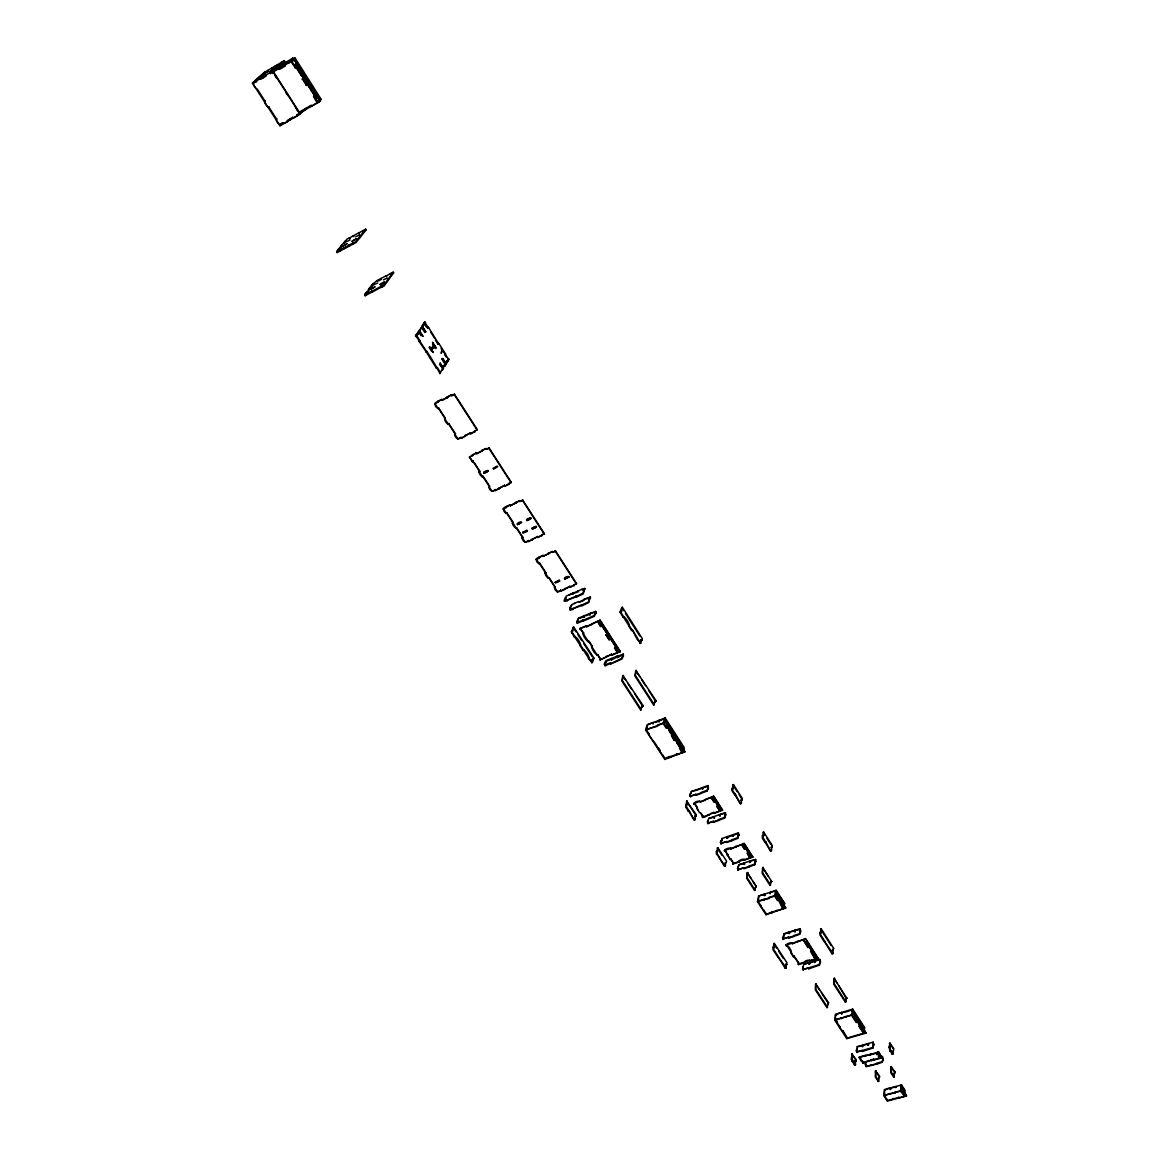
<?xml version="1.0" encoding="UTF-8"?>
<svg xmlns="http://www.w3.org/2000/svg" width="1159" height="1159" viewBox="0 0 1159 1159"><rect width="100%" height="100%" fill="white"/><g stroke="black" fill="none" stroke-linecap="round" stroke-linejoin="round"><path stroke-width="1.5" d="M904.542 1093.951L905.136 1090.46L901.572 1084.94L884.404 1089.619L883.882 1095.545L887.475 1101.05L906.541 1095.892L903.006 1089.851C895.212 1092.502 891.488 1093.951 883.926 1095.038L887.171 1100.586L888.127 1100.384M906.541 1095.892L903.006 1089.851M904.107 1096.066L902.919 1094.226L904.426 1095.443M904.469 1093.256L903.817 1093.922L903.252 1092.502M904.44 1093.763L903.875 1092.343M904.686 1096.4L898.529 1098.066L898.877 1096.936M901.716 1087.359C899.891 1085.824 903.383 1089.59 900.644 1089.04L900.789 1091.488L901.688 1092.879L902.339 1092.213M900.804 1087.07L900.963 1085.099L904.237 1090.17M901.572 1084.94L901.151 1090.358L902.296 1092.705M895.342 1087.591L896.037 1086.447L895.965 1087.432M895.241 1092.995L894.98 1092.039M893.777 1077.233L890.764 1072.568L890.923 1066.7L895.154 1072.118L895.067 1073.104L894.154 1072.814L893.777 1077.233L894.024 1074.277M894.444 1073.277L895.154 1072.118M893.343 1098.442L893.603 1099.398L892.734 1098.602M887.823 1099.934L886.881 1099.051M892.85 1050.952L893.183 1054.212C891.851 1054.574 892.894 1052.705 890.749 1050.416L890.083 1051.083L890.749 1050.416M892.691 1052.908L892.256 1053.908M890.126 1089.561C890.576 1086.418 883.535 1089.88 884.534 1092.053L884.346 1094.024M891.546 1066.526L890.836 1067.671M894.4 1077.073L891.387 1072.394L891.141 1068.134M893.473 1050.778L893.647 1048.823L890.011 1043.143L889.04 1047.214L889.967 1047.519L890.011 1043.143M890.735 1089.402L890.518 1087.953L895.733 1087.07M890.315 1094.328L890.054 1093.372M890.083 1051.083L889.04 1047.214M890.706 1050.909L889.663 1047.041M892.213 1054.4L890.126 1050.59M884.216 1095.501L884.665 1093.401M866.729 1061.34L865.614 1062.991L865.889 1066.251C871.698 1065.02 876.132 1064.701 882.26 1062.224L882.883 1058.153M883.013 1060.586L883.187 1058.631M879.029 1077.537L878.305 1081.492L878.58 1078.536M879.638 1077.363L875.494 1070.974L875.291 1076.841L878.305 1081.492M863.165 1062.079L862.803 1063.209L873.669 1059.123L873.915 1060.079L881.985 1057.819L878.377 1051.662C873.451 1056.327 856.458 1054.226 860.355 1059.442L861.586 1061.325C862.875 1059.514 863.861 1064.541 862.195 1061.151M882.26 1062.224L882.709 1060.108M882.274 1058.326L882.448 1056.371L882.579 1058.804M876.117 1070.815L875.407 1071.959M877.682 1054.574L876.19 1052.836L877.059 1054.748M878.928 1081.318L875.9 1076.668L875.711 1072.423M881.985 1057.819L878.377 1051.662M878.29 1056.631L879.203 1058.051L878.652 1054.371L879.884 1055.154L879.217 1055.806L878.652 1054.371M879.84 1055.632L879.275 1054.197M878.957 1055.965L879.811 1057.877L878.899 1056.457M876.639 1064.281L876.378 1063.325L881.956 1061.76M872.741 1047.49L856.646 1052.053L862.195 1050.474L862.455 1051.445L873.046 1047.968L873.698 1043.897M873.075 1044.071L873.263 1042.129L868.323 1043.535L868.526 1044.983L868.323 1043.535M873.046 1047.968L872.886 1046.026M873.379 1044.549L873.263 1042.129M871.698 1065.657L871.438 1064.701M873.191 1046.505L874.002 1044.375M873.915 1060.079L873.669 1059.123M868.975 1061.47L868.714 1060.514M870.568 1054.893L870.308 1053.937M871.351 1059.485L871.554 1060.934M865.425 1064.947C867.468 1065.44 864.078 1065.396 865.614 1062.991M867.7 1043.708L867.903 1045.157L867.7 1043.708L862.76 1045.114L862.962 1046.563M876.334 1063.803L866.193 1066.715L866.338 1065.251M862.803 1063.209L862.542 1062.238M863.745 1031.872L864.773 1027.801L852.763 1009.156L835.393 1014.255L834.683 1020.05L846.78 1038.623L866.034 1033.089L854.038 1013.922C848.46 1016.544 836.639 1019.152 835.668 1019.862M865.614 1056.298L865.353 1055.327M855.864 1017.906L863.875 1030.873L855.241 1018.095M862.354 1046.736L862.137 1045.302L857.211 1046.693L856.487 1051.242M863.281 1032.843L858.819 1025.932L863.861 1033.147L857.993 1034.929M862.455 1051.445L862.195 1050.474M861.586 1061.325L860.413 1058.949M859.442 1058.037L859.181 1057.08M855.125 1064.802L853.024 1061.036L852.358 1061.702L853.024 1061.036M854.502 1064.976L855.472 1064.788L854.502 1064.976L852.416 1061.209M854.56 1064.484L854.922 1061.064L855.849 1061.369L854.922 1061.064M856.182 1050.764L857.008 1048.634M855.472 1064.788L855.443 1059.587L851.778 1053.966L856.052 1059.413L855.849 1061.369M856.646 1052.053L856.791 1050.59M856.95 1052.531L857.109 1051.068M852.966 1061.528L851.952 1057.689L851.184 1059.326L852.358 1061.702M851.343 1057.863L852.271 1058.167L852.387 1053.792M866.034 1033.089L854.038 1013.922M863.252 1031.061L854.342 1016.704M852.662 1036.363L857.631 1034.944M863.875 1030.873L854.98 1016.515M851.648 1058.341L851.778 1053.966M852.227 1011.749C852.271 1009.634 853.806 1014.371 851.706 1013.198L851.793 1015.617L856.284 1022.571M851.923 1011.271L852.14 1009.344L855.299 1014.241M852.763 1009.156L852.416 1015.429L856.907 1022.383M846.78 1038.623L846.534 1037.667L847.461 1037.957M847.142 1037.479L842.665 1030.612L844.462 1033.364M852.444 1009.822C844.578 1012.184 849.214 1011.256 843.549 1012.444M846.186 1017.254L845.925 1016.284M846.49 997.667L845.36 1002.173L845.867 997.841L846.809 998.145L845.867 997.841M846.186 998.334L838.768 985.686M846.809 998.145L834.06 978.37L833.712 984.121L845.36 1002.173M841.782 1013.879L841.579 1012.444L841.782 1013.879C840.869 1010.691 833.973 1016.675 835.769 1016.008M842.607 1031.09L839.493 1027.439L840.174 1026.773M841.202 1018.718L840.941 1017.747M835.233 1018.587L835.538 1017.935L837.479 1022.629M834.683 978.182L833.929 979.326M845.983 1001.999L834.335 983.933L834.248 979.819M828.569 1002.636L827.83 1003.781L828.569 1002.636L815.661 983.933L815.255 989.67L826.961 1007.62L828.134 1003.114L826.961 1007.62M831.945 953.683L832.973 953.524L831.945 953.683L824.773 941.905L832.64 953.017M832.437 949.887L832.973 953.524M833.64 948.308L832.77 950.394L833.64 948.308L821.137 928.721L820.297 933.183L821.137 928.721M820.934 932.981L819.978 932.676L820.036 935.067L824.715 942.383L825.411 941.716M827.569 1007.432L815.878 989.482L815.849 985.367M819.413 963.172L819.225 964.592L802.926 969.59L808.547 967.866L808.808 968.837L819.543 965.085L820.311 961.072M819.992 961.767L819.935 959.377L814.922 960.912L815.11 962.361M819.732 963.665L820.63 961.579M794.219 956.233L798.899 963.419L798.522 964.578L804.781 962.651C803.346 960.999 809.967 958.957 809.808 961.101L818.051 958.116L805.462 938.573L792.481 943.701C792.64 941.456 784.715 943.933 786.208 945.672C787.367 943.6 793.075 952.379 790.916 952.901L793.524 956.899L794.219 956.233L793.524 956.899M816.284 983.745L815.53 984.875M819.674 961.275L819.935 959.377M807.388 942.76L815.748 956.276L806.765 942.948M811.488 952.611L815.139 958.87L810.547 951.162M825.353 942.18L820.673 934.878L820.615 932.473M814.487 962.549L814.299 961.101L809.301 962.636L809.489 964.085L809.301 962.636M808.808 968.837L808.547 967.866M809.808 961.101L809.547 960.13M815.212 958.392L811.184 950.974M808.518 947.425L803.259 939.877L807.881 947.613M808.866 964.274L808.678 962.839L803.694 964.375L802.825 968.852M802.926 969.59L803.129 968.156M803.245 970.083L803.448 968.649M804.781 962.651L804.534 961.68M817.993 958.594L805.462 938.573M815.11 956.465L805.824 941.499L815.748 956.276M802.506 968.344L803.404 966.258M798.522 964.578L798.276 963.607M798.899 963.419L794.147 956.697M788.613 937.167L782.962 938.949L788.613 937.167L788.873 938.153L799.667 934.299L800.463 930.3M800.507 932.691L800.797 930.807M797.508 942.122L797.262 941.151M799.667 934.299L800.188 932.184M799.84 930.503L800.13 928.634L795.088 930.228L795.277 931.662L794.466 930.416L789.438 932.01L789.612 933.444M800.159 931.01L800.13 928.634M795.277 931.662L795.088 930.228M792.481 943.701L792.22 942.731M793.901 936.559L793.654 935.588L799.333 933.792M794.639 931.865L794.466 930.416M785.121 968.113L786.135 967.939L785.121 968.113L777.892 956.494L785.816 967.446M785.194 967.635L785.715 964.317L786.657 964.621L785.715 964.317M786.135 967.939L786.338 964.129M786.657 964.621L786.961 962.738L774.328 943.44L773.067 947.381L774.024 947.685L774.328 943.44M786.208 945.672L785.947 944.686M788.989 933.647L788.815 932.198L783.803 933.792L783.832 936.168L783.803 933.792M783.296 939.456L783.527 938.037L782.571 937.732L783.527 938.037M784.02 907.135L784.643 903.426L776.197 890.315L758.537 896.081L757.508 901.644L766.027 914.697L785.701 907.917L777.225 894.777L768.968 897.472L769.228 898.457L757.595 901.18L757.841 902.151L759.159 895.878L764.187 894.226L764.361 895.675L764.52 894.748M782.571 937.732L783.498 935.661M782.962 938.949L783.194 937.544M783.455 908.019L782.745 908.699L783.455 908.019L783.716 909.004M783.325 906.019L778.254 897.588L777.544 898.254L783.325 906.019L778.254 897.588M778.428 956.783L773.705 949.583L773.69 947.193M782.687 906.222L777.631 897.79M777.457 910.583L777.124 910.061M782.745 908.699L779.109 901.296M777.805 956.972L773.082 949.772L773.067 947.381M783.383 908.482L780.891 904.049M772.068 911.684L772.329 912.669L771.445 911.887M774.922 894.212L775.893 894.531L774.922 894.212L774.936 896.588L777.515 900.586M775.574 892.879L775.559 890.518L784.643 903.426M776.197 890.315L775.313 895.4L778.153 900.384M775.893 894.531L776.211 892.676L775.241 892.372M785.614 908.395L777.225 894.777M766.027 914.697L766.403 913.524M769.228 898.457L768.968 897.472M770.199 892.894L770.04 893.821L770.503 892.169L775.893 891.039M771.387 881.014L770.011 885.389L770.749 881.231L771.72 881.535L770.749 881.231M771.72 881.535L762.694 867.54L762.1 873.118L770.011 885.389M764.65 894.951L764.824 894.024L764.983 895.472L764.027 895.154M764.158 900.094L763.911 899.123M763.201 909.772L760.521 905.657M765.737 841.709L765.012 842.39L765.737 841.709L770.373 850.793L771.445 850.648L770.46 850.329M770.807 850.865L772.358 845.635L763.694 832.046L762.752 837.03L765.65 842.173M771.445 850.648L771.691 849.272M771.372 847.664L772.358 845.635M763.332 867.338L762.521 868.453M770.648 885.172L762.738 872.915L762.854 868.989M770.373 850.793L765.099 841.927M754.596 890.445L756.001 886.084L754.596 890.445L746.657 878.247L747.294 872.669L756.334 886.606L753.017 881.492M765.012 842.39L762.361 838.247L762.361 835.885L763.346 836.204L762.361 835.885M763.346 836.204L763.694 832.046M743.6 867.845L737.892 869.757L743.6 867.845L743.846 868.83L754.755 864.759L755.711 859.717L750.293 860.905L749.815 862.557M755.016 863.383L756.001 861.34L755.031 861.021L756.001 861.34M754.755 864.759L754.683 862.847M755.031 861.021L755.378 859.196M747.932 872.466L747.12 873.582M755.233 890.242L747.294 878.044L747.454 874.118M730.721 858.747L729.996 859.427L730.721 858.747L733.372 862.818L732.995 864.02L739.341 861.89C737.863 860.224 744.585 857.964 744.426 860.166L752.814 856.921L744.092 843.39L730.923 848.939C731.083 846.635 723.071 849.373 724.578 851.112L725.302 850.431L724.578 851.112M746.048 847.649L750.366 854.936L745.411 847.866M749.83 857.703L747.28 853.169L749.83 857.703C752.408 855.646 743.455 848.547 750.467 857.501M748.931 867.135L748.685 866.15L754.422 864.223M749.482 862.021L749.656 861.108L744.585 862.818L744.411 863.73L738.906 864.73L743.962 863.035L744.744 864.252M745.078 849.141L742.513 844.578L741.774 845.259L745.078 849.141L742.513 844.578M743.962 863.035L744.121 864.469L744.295 863.556M744.426 860.166L744.179 859.181M738.24 870.279L738.515 868.902L737.544 868.598L738.515 868.902M752.727 857.385L744.092 843.39M749.728 855.154L744.527 846.49L750.366 854.936M744.426 849.359L741.876 844.795M737.544 868.598L738.906 864.73M737.877 869.12L737.906 866.758M739.341 861.89L739.08 860.891M737.892 869.757L738.167 868.381M726.519 841.55L720.797 843.52L726.519 841.55L726.78 842.55L737.718 838.377L738.399 832.857L733.299 834.61L732.821 836.262L733.299 834.61M738.037 834.668L739.022 834.987L738.037 834.668L738.399 832.857M736.023 847.215L735.777 846.215M737.718 838.377L737.66 836.479M732.995 864.02L732.734 863.035M732.647 863.498L733.372 862.818M738.008 837.015L739.022 834.987M731.88 840.797L731.619 839.811L737.385 837.841M732.474 835.726L732.662 834.828L727.577 836.581L727.099 838.232L727.577 836.581M732.821 836.262L733.01 835.364L727.924 837.102M735.458 794.277L734.719 794.958L735.458 794.277L740.224 803.593L741.325 803.462L740.326 803.144M730.923 848.939L730.677 847.953M740.673 803.694L741.702 798.768L739.036 794.581M741.325 803.462L741.601 802.115M741.325 800.55L742.339 798.537L733.459 784.585L732.387 788.917L733.459 784.585M740.224 803.593L734.806 794.509M725.157 865.585L724.52 865.802M724.868 866.324L725.201 862.6L726.171 862.919L726.548 861.094L717.812 847.707L716.726 852.705L719.638 857.761L716.334 853.908L716.392 851.561L717.363 851.865L716.392 851.561M729.996 859.427L725.302 850.431M725.505 866.121L725.447 864.223M727.244 855.197L727.968 854.516M724.433 866.266L719.102 857.53L725.056 866.048M727.099 838.232L726.939 836.798L721.869 838.536L721.825 840.869L721.869 838.536M734.719 794.958L731.995 790.713L732.039 788.366L733.039 788.685M720.797 843.52L721.477 840.347M735.371 794.726L732.647 790.481L732.691 788.134M721.144 844.042L721.434 842.68L720.463 842.376L721.434 842.68M717.363 851.865L717.812 847.707M713.393 821.325L707.656 823.325L713.393 821.325L713.64 822.325L724.621 818.08L725.606 814.169M724.954 814.4L725.346 812.604L720.232 814.386L719.753 816.052M724.621 818.08L724.563 816.197M725.302 814.936L725.346 812.604M724.926 816.733L725.954 814.719M720.463 842.376L720.855 840.565M720.188 810.605L717.58 805.954L716.841 806.635L720.188 810.605L717.58 805.954M718.754 820.543L718.508 819.558L724.274 817.544M719.406 815.516L719.594 814.618L714.495 816.4L714.016 818.051L714.219 817.153L708.786 818.399L713.857 816.617L714.654 817.834M710.467 813.604L713.872 812.401L714.132 813.401L722.579 810.025L713.611 796.132L700.369 801.898C700.543 799.565 692.474 802.419 693.98 804.158L694.734 803.491L693.98 804.158M719.435 808.2L714.089 799.333L720.174 807.519L719.435 808.2L714.089 799.333M719.551 810.836L716.943 806.186M713.669 817.515L713.857 816.617M714.654 802.028L712.032 797.363L711.293 798.044L714.654 802.028L712.032 797.363M714.132 813.401L713.872 812.401M722.477 810.474L713.611 796.132M707.656 823.325L707.961 821.977M708.366 820.181L708.091 820.949L708.786 818.399M708.004 823.875L708.308 822.513M714.016 802.26L711.394 797.595M720.072 807.968L714.741 799.102M709.004 815.183C709.728 812.995 705.15 818.167 702.629 817.428L703.006 816.211L701.195 813.43M707.323 822.209L707.729 820.413M695.864 794.335L690.098 796.392L695.864 794.335L696.11 795.335L707.135 790.989L708.149 787.106M705.498 800.087L700.369 801.898M708.091 789.438L708.511 787.656M702.629 817.428L702.368 816.429M702.267 816.878L703.006 816.211M700.181 812.488L702.905 816.66M707.135 790.989L707.729 788.888M707.512 787.338L707.917 785.57L702.789 787.396L702.296 789.062M707.859 787.888L707.917 785.57M698.138 810.532L696.82 807.91L699.543 812.705M689.185 810.605L688.432 811.286L689.185 810.605L693.995 819.775L695.096 819.645L694.111 819.326M694.458 819.862L695.632 814.936L686.664 801.202L696.269 814.719L695.849 816.501L694.849 816.197L695.849 816.501M696.718 808.359L697.457 807.693L694.734 803.491M701.238 793.495L700.992 792.51L706.773 790.438M690.865 793.278L690.576 794.045L691.3 791.51L696.4 789.685L696.82 790.337L702.151 787.627L702.586 788.279M695.096 819.645L695.414 818.297M693.995 819.775L688.547 810.836M689.069 811.054L686.085 805.882L686.664 801.202M686.78 805.085L685.78 804.766L686.78 805.085L687.301 800.985M689.793 795.277L690.778 795.596L689.793 795.277L690.228 793.495M690.098 796.392L690.431 795.045M690.46 796.928L690.778 795.596M688.432 811.286L685.693 807.099L685.78 804.766M682.68 751.293L681.985 752.032L682.984 752.365M683.216 747.236L683.129 749.54L683.419 748.743M682.883 752.799L684.23 747.555L665.194 718.015L647.142 724.824L645.65 729.996L664.831 759.435L684.94 751.64L665.831 722.028L657.399 725.201L657.646 726.2L645.78 729.562L646.012 730.561L647.794 724.592L653.575 722.405M681.709 749.743L666.382 725.375L682.463 749.062L681.709 749.743L666.382 725.375M680.087 747.859L681.985 752.032M681.869 752.481L679.435 748.091M676.161 754.176L676.407 755.175L676.813 753.929M674.944 739.891L674.292 740.123M670.887 756.508L676.045 754.61M664.831 759.435L665.223 758.189M674.176 740.558L671.365 735.588M674.828 740.326L672.003 735.342M662.557 754.712L665.107 758.638M666.831 727.33L666.179 727.562M682.361 749.511L667.019 725.128M657.385 746.787L654.444 742.282M666.063 727.997L663.484 723.998L663.585 721.709L664.614 722.028L663.585 721.709M665.194 718.015L663.875 722.752L666.715 727.751M664.614 722.028L664.715 719.739L664.44 720.55M684.824 752.09L665.831 722.028M664.078 719.985L664.556 718.261L661.036 720.304M658.486 721.318L658.732 720.463L659.5 721.637L659.384 720.217L658.863 721.883M653.922 742.079L648.605 734.545L649.373 733.864M652.937 722.651L653.053 724.071M656.023 700.63L655.139 701.731L656.023 700.63L635.856 670.554L634.784 675.769L653.647 705.005L655.386 700.891M653.647 705.005L654.763 701.166M643.071 705.585L642.173 706.686L643.071 705.585L622.861 675.639L621.76 680.855L640.652 709.96L642.448 705.86M640.652 709.96L641.811 706.106M636.508 670.308L635.596 671.394M654.299 704.759L635.436 675.523L635.972 671.988M641.463 639.768L640.275 643.535L640.811 640.029L641.854 640.362L640.811 640.029M641.854 640.362L642.376 638.71L622.354 607.273L620.166 612.024L623.136 617.298C624.498 615.125 630.96 625.266 628.584 625.846L631.669 630.67L632.466 629.989L640.42 643.1L637.088 639.16L632.466 629.989M639.768 643.361L640.941 643.274M623.513 675.393L622.586 676.479M641.304 709.714L622.412 680.608L622.962 677.073M623.035 653.85L622.499 655.516L623.528 655.849L621.934 659.036L610.706 663.832L621.543 658.442L623.426 654.444L617.834 655.922L617.283 657.602L617.182 656.182L617.283 657.602M617.935 657.341L623.426 654.444M628.584 625.846L629.38 625.165M611.691 655.27L611.445 654.255L611.691 655.27L620.34 651.459L600.159 620.166L586.642 626.787L586.396 625.773L586.642 626.787M617.631 649.17L601.449 623.455L600.652 624.136L617.631 649.17L601.449 623.455M617.196 652.329L617.993 651.648L614.647 647.751L617.196 652.329L617.993 651.648M610.315 663.252L610.706 663.832M611.445 659.92L611.344 658.5L611.445 659.92L611.981 658.24L617.182 656.182M612.082 659.659L617.559 656.762M616.979 649.431L617.761 648.75M614.502 648.171L615.299 647.49M611.344 658.5L606.157 660.558L604.955 662.47L604.998 665.73L605.418 664.469L604.39 664.15L605.418 664.469M605.983 662.803L606.534 661.137L611.72 659.08M623.136 617.298L623.933 616.617M621.137 609.17L622.354 607.273M586.396 625.773L579.877 628.439L583.658 632.973C581.267 633.553 587.787 643.535 589.134 641.391L592.235 646.157C589.873 646.736 596.349 656.66 597.696 654.516L600.391 658.66L599.985 659.92L611.445 654.255M620.413 613.039L620.833 611.749M621.63 611.141L620.587 610.793L621.63 611.141L621.803 608.895M606.476 657.341L606.244 656.327M604.39 664.15L604.955 662.47M609.069 639.754L609.866 639.073L606.78 634.277L605.983 634.958L609.069 639.754L609.866 639.073M620.166 612.024L620.587 610.793M599.985 659.92L606.621 656.921M599.594 659.326L600.391 658.66M605.983 634.958L609.214 639.333M596.899 655.197L597.696 654.516M591.698 662.847L593.944 658.022L573.748 627.106L571.43 631.872L574.4 637.073C575.762 634.929 582.267 644.882 579.906 645.462L583.006 650.213C584.353 648.069 590.829 657.979 588.468 658.558L591.814 662.426L589.12 658.298M592.35 662.6L592.785 661.34M593.365 659.674L592.336 659.355L593.365 659.674L593.944 658.022M592.133 661.601L592.336 659.355M588.468 658.558L589.265 657.877M600.507 626.483L601.304 625.802L597.928 621.847L600.507 626.483L601.304 625.802M591.481 624.064L600.159 620.166M591.438 646.823L592.235 646.157M597.783 622.253L598.58 621.586M588.337 642.072L589.134 641.391M583.02 621.21L582.774 620.195L583.02 621.21L594.306 616.255L595.987 613.125L594.944 612.792L595.987 613.125M582.629 620.616L593.915 615.646L595.914 611.764L590.293 613.314L589.728 614.994L589.641 613.575L590.395 614.719M591.872 624.658L591.626 623.643M583.006 650.213L583.803 649.547M594.944 612.792L595.523 611.155M582.847 633.64L583.658 632.973M579.906 645.462L580.702 644.795M580.123 629.453L580.92 628.772M581.615 605.099L588.41 601.956L590.221 597.015L588.801 602.564L582.006 605.708L581.775 604.694L582.006 605.708M584.426 615.719L583.861 617.399L583.774 615.98L584.513 617.124L584.426 615.719L589.641 613.575M583.774 615.98L578.573 618.109L577.298 623.209L577.747 621.977L576.704 621.644L577.747 621.977M587.599 598.102L590.221 597.015M574.4 637.073L575.212 636.392M587.743 597.696L578.921 602.129M572.503 629.004L573.748 627.106M571.662 632.886L572.082 631.612M573.14 628.743L572.923 630.974L571.894 630.641L571.43 631.872M576.704 621.644L578.573 618.109M582.166 605.302L572.372 608.91L581.775 604.694M576.052 596.494L582.847 593.321L584.687 588.41L583.252 593.944L576.443 597.102L576.197 596.088L576.443 597.102M582.064 589.511L584.687 588.41M577.153 592.336L572.836 593.35L582.209 589.105M572.372 608.91L572.763 609.518M569.895 608.2L570.938 608.533L569.895 608.2L571.793 604.65L578.529 601.521M572.923 609.112L570.315 610.199L570.547 607.924M570.286 608.794L570.518 606.577M570.315 610.199L570.938 608.533M576.602 596.697L566.794 600.333L576.197 596.088M572.836 593.35L573.227 593.973M570.127 587.352L569.895 586.338L570.127 587.352L576.545 583.542L555.465 550.844C554.176 552.829 551.206 551.452 552.814 551.988M567.186 600.942L566.954 599.927L564.332 601.014L567.345 600.55M573.372 593.567L568.852 595.016L572.981 592.959M573.748 585.063L576.545 583.542M574.154 585.672L573.908 584.658M564.723 600.246L566.244 596.103L568.852 595.016M564.332 601.014L564.332 599.638M560.869 591.235L560.637 590.206L560.869 591.235L569.895 586.338M564.39 578.486C574.429 575.443 563.274 576.037 564.795 579.094L568.968 577.008L564.795 579.094M564.868 589.554L564.636 588.54M543.107 555.349L543.339 556.378L543.107 555.349L539.094 557.073L539.5 557.696C533.676 556.755 537.211 564.868 539.703 563.187L545.875 572.662C543.6 573.169 547.816 579.63 549.091 577.602L555.219 587.019C552.944 588.989 558.203 594.393 560.637 590.206M555.118 582.383L559.29 580.297L559.522 581.311L555.118 582.383L559.29 580.297M555.523 583.006L559.681 580.905M554.408 587.7L555.219 587.019M548.279 578.283L549.091 577.602M545.063 573.343L545.875 572.662M552.655 552.379L555.465 550.844M543.339 556.378L552.408 551.365M548.613 554.103L548.381 553.089M538.877 563.853L539.703 563.187M536.038 559.507L539.326 558.087L539.094 557.073M537.877 537.515L537.646 536.501L537.877 537.515L544.339 533.589L522.695 500.022C521.42 502.093 518.377 500.616 520.029 501.21M541.514 535.139L544.339 533.589M541.919 535.762L541.688 534.748M528.576 541.557L528.345 540.543L528.576 541.557L537.646 536.501M531.995 528.417C536.878 525.013 538.327 527.273 532.401 529.04L532.155 528.026L536.197 526.258M532.604 539.819L532.358 538.79M532.401 529.04L536.617 526.896M515.9 527.91C509.511 515.914 513.147 529.098 516.552 527.62L522.839 537.283C520.536 539.268 525.896 544.846 528.345 540.543M527.113 531.358L526.867 530.329L522.68 532.488L527.113 531.358L526.867 530.329M526.476 519.898C531.358 516.479 532.836 518.754 526.896 520.536L526.65 519.507L530.692 517.725M522.014 537.95L522.839 537.283M526.896 520.536L531.112 518.363M523.086 533.111L527.287 530.967M517.16 523.998C527.244 520.768 516.03 521.579 517.566 524.636L521.767 522.477M517.566 524.636L520.434 523.057M515.712 528.301L516.552 527.62M519.855 501.586L522.695 500.022M512.408 523.231L513.249 522.55L506.918 512.814C504.382 514.495 500.746 506.28 506.642 507.164L506.222 506.526L510.264 504.73L510.496 505.759L510.264 504.73M510.496 505.759L519.609 500.558M515.798 503.397L515.567 502.369M506.077 513.495L506.918 512.814M503.165 509.018L506.454 507.541L506.222 506.526M504.773 486.36L504.542 485.331L504.773 486.36L511.264 482.303L489.04 447.823C487.78 449.982 484.65 448.403 486.36 449.055M508.41 483.882L511.264 482.303M508.83 484.534L508.598 483.506M495.429 490.576L495.183 489.547L495.429 490.576L504.542 485.331M499.471 488.75L499.225 487.722M474.176 462.513L479.754 471.09C477.392 471.612 481.796 478.363 483.144 476.291L489.605 486.215C487.258 488.229 492.72 493.995 495.183 489.547M488.75 486.896L489.605 486.215M497.733 466.686L493.488 468.917L493.068 468.25L497.312 466.034M493.488 468.917L496.385 467.294M483.694 472.539C488.576 469.018 490.098 471.351 484.114 473.191L483.882 472.162L487.925 470.308M484.114 473.191L488.359 470.96M482.289 476.972L483.144 476.291M478.899 471.771L479.754 471.09M486.172 449.431L489.04 447.823M476.769 453.777L476.537 452.749L476.769 453.777L485.925 448.403M482.101 451.315L481.854 450.286M472.394 461.775L473.249 461.094L472.394 461.775L469.395 457.182L476.537 452.749M469.395 457.182L472.713 455.646L472.481 454.618M470.771 433.814L470.54 432.785L470.771 433.814L477.291 429.612L454.458 394.19C453.212 396.465 450.011 394.77 451.764 395.48M474.422 431.235L474.857 431.901M461.137 437.175L461.369 438.203L470.54 432.785M465.44 436.306L465.208 435.277M461.369 438.203L465.628 435.943M441.883 399.348L442.115 400.377L441.883 399.348L437.812 401.304L438.261 401.97C432.22 401.217 436.03 409.634 438.667 407.968L445.346 418.24C442.955 418.776 447.446 425.672 448.823 423.586L455.458 433.785C453.169 435.045 457.791 441.449 460.036 437.696M454.603 434.451L455.458 433.785M447.953 424.266L448.823 423.586M444.476 418.921L445.346 418.24M451.561 395.842L454.458 394.19M442.115 400.377L451.329 394.813M447.475 397.812L447.244 396.769M437.783 408.649L438.667 407.968M434.712 403.926L438.261 401.97M438.044 402.332L437.812 401.304M442.072 369.518L439.927 373.705L440.362 372.329L437.262 367.519L436.378 368.2L426.193 351.742L426.874 351.409L430.453 356.958L437.044 367.867L436.378 368.2M442.245 368.417L443.129 367.736L440.043 362.941L442.926 368.084L439.942 364.824M443.578 368.432L442.897 368.75L443.317 366.65L444.143 365.273L445.259 365.636L444.143 365.273M444.998 363.868L445.867 363.187L442.81 358.406L441.927 359.087L444.998 363.868L445.867 363.187M439.478 373.01L440.362 372.329M443.317 366.65L444.824 364.94M447.722 359.348L449.026 359.362L447.982 361.101L446.881 360.753M444.592 365.954L447.548 360.42L447.982 361.101M442.506 370.199L443.984 366.331M445.259 365.636L447.157 362.463M446.201 356.972L444.665 354.582L445.534 353.915L438.841 343.47L437.972 344.136L435.335 340.022M444.665 354.582L445.534 353.915M436.074 347.917L432.539 342.412L436.074 347.917L432.756 344.122M437.972 344.136L438.841 343.47M431.916 348.931L433.452 347.251L433.002 346.555L431.901 347.57L432.582 347.236M433.452 347.251L432.597 348.613L433.002 346.555M416.632 334.125L417.762 334.487L416.632 334.125L415.502 335.849L416.849 335.878L420.007 340.76L419.109 341.441L426.193 351.742M425.976 352.09L426.874 351.409M422.847 325.954L424.368 322.245L425.483 322.608C423.122 323.1 427.222 329.489 428.584 327.446L438.638 343.803M419.109 341.441L420.007 340.76M425.744 331.851L422.629 326.983L425.744 331.851L422.745 328.533M427.7 328.113L428.584 327.446M417.081 334.821L423.078 324.926M419.529 329.678L419.978 330.373L422.412 325.273M415.502 335.849L417.312 333.778M417.515 332.763L420.21 329.33M423.267 323.94L425.034 321.912M421.224 335.733L418.863 332.082L419.761 331.416L422.89 336.284L419.761 331.416M415.951 336.545L416.849 335.878M417.762 334.487L418.182 332.43M423.528 325.621L423.948 323.607M424.6 323.274L425.483 322.608M381.485 287.316L381.253 286.273L381.485 287.316L384.194 285.911L393.625 272.872L393.176 272.162L390.496 273.553L386.179 275.987L386.642 276.697M387.207 278.073L383.354 279.884M381.021 286.606L383.73 285.201L393.176 272.162M371.952 292.242L371.735 291.199L371.952 292.242L381.717 286.997M371.488 291.532L381.253 286.273M377.762 282.984L373.922 284.766M377.472 281.26L377.023 280.55L386.411 275.668M378.587 280.869L381.297 279.464L381.079 278.45M365.925 293.372L365.157 295.762L366.389 294.082L365.259 293.72L365.708 294.429L369.084 289.084L368.881 290.141M368.808 290.793L367.345 292.778L366.881 292.068M372.213 284.839L369.373 288.142L369.822 288.852L372.676 285.549L371.546 285.186L372.676 285.549M364.694 295.052L371.735 291.199M365.157 295.762L372.198 291.923M365.259 293.72L366.215 292.416M368.417 289.431L369.373 288.142M371.546 285.186L377.023 280.55M372.01 285.882L373.155 283.564M336.574 251.865L343.643 247.91L343.875 248.968L343.397 248.229L353.205 242.825L353.423 243.868L352.959 243.144L355.683 241.695L365.621 229.163L366.085 229.888L356.146 242.434L337.052 252.59L337.877 250.257L337.052 252.59M359.478 234.944L355.61 236.827M365.621 229.163L358.595 233.089L359.058 233.814M349.989 240L346.15 241.869M349.641 238.841L349.178 238.117L358.841 232.785M341.673 246.853L337.675 251.344L337.197 250.619L341.195 246.128L340.992 247.2M344.817 241.159L344.295 243.115L346.758 239.232L349.424 237.812L349.888 238.537M340.529 246.476L344.498 242.028L344.295 243.115M299.79 112.988L320.275 101.108L293.951 59.08L293.241 59.486L294.386 58.457L297.776 63.832M313.495 96.429L316.697 102.209L317.798 101.123L318.29 101.905L317.479 102.716L316.972 101.934M318.884 100.036L319.956 98.95M318.174 102.325L314.19 96.023M318.493 100.717L319.58 99.631M275.61 69.526L295.081 58.051L321.159 99.341L319.377 100.819L320.072 100.413M317.899 102.586L321.159 99.341M299.37 113.118L305.339 109.801L305.121 108.743M273.118 71.988L284.752 61.456L284.259 60.674L264.31 72.452L252.416 83.057L279.971 125.766L300.109 114.205L306.28 108.077M316.117 98.254L317.088 97.573L295.893 64.064L294.908 64.73L316.117 98.254L317.088 97.573M304.846 109.018L311.394 105.15M296.834 115.016L297.341 115.799L296.834 115.016L302.137 110.916M283.694 123.506C280.637 123.332 289.967 122.593 287.099 120.608L292.908 117.16M298.602 112.611L304.426 109.149M280.449 124.317L280.666 125.36L282.101 123.955L281.608 123.173M279.971 125.766L282.55 123.231M295.386 106.86L297.733 111.235M282.912 123.013C280.377 128.591 274.553 119.841 276.943 118.884M302.412 78.928L306.44 85.288M306.164 85.549C308.801 84.984 303.73 76.958 302.137 79.203M288.316 95.806L285.621 92.285M265.223 100.717C262.702 100.833 268.106 109.207 269.265 106.961M294.458 59.877L292.111 60.514L292.619 61.326L291.474 62.354L295.313 67.7M295.023 67.961L296.009 67.28M294.908 64.73L316.378 97.979M292.111 60.514L291.764 62.093M295.081 58.051L291.474 62.354M284.955 65.005L285.172 66.063L279.594 69.352L279.377 68.294M291.909 60.181L293.039 59.152L292.532 58.356L291.402 59.384L292.604 59.761L290.272 60.413L289.924 61.978M290.112 60.775L293.227 57.95L280.087 65.701L280.71 66.599L280.768 65.295M291.923 59.79L273.191 70.844M288.736 63.064L288.794 61.746L288.736 63.064L287.533 62.673L288.04 63.47M283.564 63.673L278.464 66.773M273.625 72.785L272.64 73.452M281.275 66.367L283.042 66.237L281.97 65.962M286.795 62.832L285.737 62.557L286.925 62.934M286.983 61.63L285.737 62.557M252.416 83.057L272.611 71.148L284.259 60.674M270.351 73.582L270.134 72.524L270.351 73.582L294.067 59.645L320 101.384M274.176 70.134L277.233 68.236L277.841 69.192M277.334 68.395L278.131 68.932M280.203 65.817L281.666 64.527M281.999 65.672L281.492 64.89L284.621 62.079L282.796 63.499L283.491 63.093M265.904 75.016L266.121 76.074L260.587 79.334L260.369 78.276M273.959 69.076L269.453 71.829L273.959 69.076L274.466 69.873M277.754 65.672L273.278 68.395L284.752 61.456M264.933 100.978L257.182 88.953C256.805 89.982 249.098 81.536 256.675 81.55M255.125 82.086L254.618 81.304L253.111 82.651L253.922 83.173M259.022 78.609L258.515 77.827L255.125 80.652L255.632 81.434M259.674 76.784L259.5 77.972L258.993 77.189L262.354 74.393L262.18 75.581M264.991 72.046L262.832 73.756L263.339 74.538M256.168 80.753L256.371 81.811M259.761 77.552L264.238 74.813L259.761 77.552L260.268 78.334M264.527 73.481L264.31 72.452M256.313 81.029L257.515 79.957M257.82 79.696L261.383 76.508M261.673 76.248L264.02 74.147M278.261 66.454L281.217 65.15M254.618 81.304L254.444 82.492M316.697 102.209L317.682 101.528M320.275 101.108L310.916 106.599L310.424 105.817M282.101 123.955L280.927 123.564M297.617 115.523L293.126 118.218L292.619 117.436M366.085 229.888L363.404 231.322L362.941 230.598M393.625 272.872L390.945 274.263L390.496 273.553M380.717 284.839L383.455 283.419M429.554 357.638L430.453 356.958M448.591 358.682L447.925 359.015L449.026 359.362M437.609 401.651L441.68 399.696M447.041 397.131L451.126 395.161M442.332 400.014L447.678 397.45M457.617 439.102L460.949 437.551M465.005 435.639L470.337 433.147M470.974 433.452L475.045 431.539M472.278 454.994L476.335 453.111M481.666 450.648L485.737 448.765M476.957 453.401L482.289 450.938M491.691 491.416L495.009 489.924M499.051 488.098L504.353 485.708M495.603 490.199L499.645 488.374M504.962 485.983L509.018 484.143M506.048 506.903L510.076 505.107M515.378 502.745L519.435 500.949M510.67 505.367L515.972 503.006M522.68 532.488L526.693 530.721M524.882 542.354L528.171 540.934M532.184 539.181L537.472 536.892M528.75 541.166L532.763 539.428M538.051 537.124L542.093 535.371M538.921 557.465L542.934 555.755M548.207 553.48L552.249 551.756M543.513 555.972L548.787 553.712M557.204 591.988L560.478 590.612M564.476 588.946L569.735 586.744M561.028 590.829L565.027 589.149M570.286 586.947L574.299 585.266M582.455 590.119L585.078 589.033M588.135 598.305L583.759 599.348M580.079 601.985L583.991 600.362M587.99 598.71L590.612 597.624M569.909 609.591L572.532 608.504M589.351 614.386L586.121 615.777M580.253 618.182L584.165 616.588M595.914 611.764L590.293 613.314M576.907 622.6L582.774 620.195M577.298 623.209L583.165 620.804M579.732 628.844L586.251 626.193M586.787 626.382L592.017 624.252M606.099 656.747L611.315 654.676M611.836 654.849L620.34 651.459M604.607 665.136L610.46 662.832M604.998 665.73L610.836 663.412M655.241 722.492L659.138 721.072M647.012 727.113L647.287 726.302M646.143 728.272L647.157 728.591M645.65 729.996L665.715 722.448M666.512 757.725L670.366 756.305M667.033 758.218L671.365 756.624M676.523 754.741L684.94 751.64M696.747 790.221L691.3 791.51M702.513 788.178L697.037 789.453M704.426 787.483L708.279 786.106M695.748 794.784L700.891 792.959M693.633 803.622L700.022 801.347M705.15 799.536L713.509 796.581M740.978 800L741.977 800.318M708.656 814.647L713.77 812.85M702.731 816.979L709.105 814.734M714.234 812.952L722.579 810.025M725.693 813.14L720.232 814.386M713.292 821.789L718.406 820.007M733.647 835.146L738.747 833.393M726.432 842.014L731.532 840.261M724.23 850.576L730.59 848.417M735.69 846.678L743.991 843.839M731.025 848.489L736.124 846.751M771.039 847.142L772.024 847.446M738.993 861.354L744.078 859.645M733.082 863.556L737.848 861.963M744.513 859.717L752.814 856.921M755.711 859.717L750.293 860.905M738.24 867.294L738.544 866.555M743.513 868.308L748.598 866.599M757.508 901.644L777.138 895.241M771.995 912.162L777.052 910.525M768.156 913.567L772.401 912.205M778.877 910.119L781.731 909.207M785.701 907.917L782.832 908.221M784.136 934.284L788.815 932.198M794.784 930.923L789.438 932.01M797.088 930.199L800.449 929.141M788.54 937.645L793.582 936.052M785.874 945.164L792.148 943.194M792.553 943.223L805.389 939.051M833.147 952.104L832.017 953.22M798.203 964.085L809.489 960.608M809.88 960.637L818.051 958.116M809.619 963.143L814.299 961.101M820.253 959.869L814.922 960.912M834.683 1020.05L853.98 1014.4M863.948 1029.916L864.266 1029.264L864.368 1031.684M848.852 1037.566L851.633 1036.754M860.804 1046.229L857.211 1046.693M868.004 1044.187L862.76 1045.114M859.123 1057.559L865.309 1055.82M865.657 1055.806L878.334 1052.155M893.647 1048.823L889.388 1043.317M862.499 1062.731L873.611 1059.616M873.973 1059.601L880.42 1057.79M879.724 1076.378L875.494 1070.974M883.882 1095.545L902.962 1090.358M889.504 1100.021L892.271 1099.268M893.299 1098.935L898.225 1097.602M573.111 627.367L575.994 631.785M577.906 634.726L581.76 640.608M583.687 643.564L592.336 656.805M717.175 847.924L722.043 855.356M572.314 632.626L575.052 636.813M580.558 645.201L583.658 649.953M574.56 636.653L580.051 645.056M583.165 649.808L588.613 658.138M773.705 943.629L776.617 948.076M778.558 951.046L783.426 958.479M438.45 408.33L445.143 418.602M448.62 423.948L455.255 434.147M473.046 461.47L479.565 471.467M482.955 476.668L489.417 486.592M506.729 513.191L513.075 522.941M516.378 528.011L522.666 537.675M539.529 563.578L545.715 573.068M548.931 578.008L555.06 587.425M434.929 403.578L438.001 408.287M444.679 418.558L448.171 423.904M454.806 434.089L457.819 438.739M469.598 456.805L472.582 461.398M479.087 471.394L482.477 476.595M488.939 486.519L491.88 491.039M503.339 508.627L506.251 513.104M522.187 537.573L525.056 541.963M536.211 559.102L539.051 563.462M545.223 572.937L548.439 577.877M554.567 587.294L557.363 591.583M658.37 747.671L660.094 750.308M580.76 629.178L583.499 633.379M588.989 641.811L592.09 646.563M597.551 654.936L600.246 659.08M646.664 730.329L649.257 734.299M694.618 803.94L697.356 808.127M725.215 850.894L727.866 854.98M730.634 859.21L733.285 863.281M758.479 901.948L761.057 905.918M763.738 910.032L766.316 913.987M786.831 945.469L791.539 952.698M835.61 1020.34L840.116 1027.265M860.05 1057.863L860.978 1059.268M884.795 1095.834L885.693 1097.211M583.006 633.234L588.482 641.651M591.597 646.418L596.132 653.386M656.863 746.584L662.021 754.509M727.33 854.734L730.098 858.964M790.989 952.423L793.596 956.421M726.939 836.798L727.736 838.015M808.678 962.839L803.694 964.375M342.195 244.882L342.673 245.607L341.528 245.244M574.545 603.173L574.4 603.564M747.294 872.669L751.119 878.551M571.793 604.65L571.17 606.302M338.877 248.997L339.355 249.721M339.529 250.112L340.007 250.837M565.606 597.754L565.998 598.363L564.955 598.015M339.268 250.431L339.746 251.155M338.211 249.359L338.689 250.083M815.661 983.933L819.442 989.743M821.34 992.64L827.004 1001.362M702.151 787.627L702.933 788.83M719.594 814.618L720.391 815.82M732.662 834.828L733.459 836.045M749.656 861.108L750.452 862.339M349.062 245.027L349.54 245.766M348.816 245.346L349.294 246.085M346.106 246.795L346.57 247.519M622.861 675.639L625.802 680.174M627.758 683.187L631.669 689.228M634.61 693.763L642.825 706.439M635.856 670.554L639.754 676.624M641.709 679.652L645.621 685.722M648.547 690.271L655.777 701.485M762.694 867.54L768.403 876.407M834.06 978.37L836.885 982.76M890.923 1066.7L893.632 1070.887M353.495 235.639L353.712 236.668L353.249 235.943M665.874 720.333L674.552 733.777M676.479 736.776L680.333 742.76M857.196 1017.196L863.846 1027.511M268.975 107.236L276.653 119.16M355.683 241.695L356.146 242.434M419.79 341.108L426.657 351.757M454.256 394.553L477.102 429.989M488.837 448.185L511.09 482.68M522.521 500.398L544.165 533.98M555.306 551.249L576.4 583.948M600.014 620.587L620.195 651.88M416.182 336.211L419.326 341.094M436.581 367.852L439.696 372.662M600.797 623.73L617.11 649.011M668.555 729.996L671.148 734.009M676.653 742.542L679.217 746.526M812.111 952.423L814.907 956.755M578.211 590.771L578.457 591.785L578.066 591.177M598.435 621.992L601.159 626.208M606.635 634.697L609.735 639.493M615.168 647.91L617.848 652.068M597.928 621.847L600.652 626.063M614.647 647.751L617.341 651.909M262.832 76.914L263.339 77.711M289.866 119.015L290.358 119.797M442.593 358.754L445.664 363.535M442.13 358.739L445.201 363.52M422.528 328.866L424.86 332.517M432.539 344.469L435.19 348.598M419.08 331.749L421.441 335.4M429.047 347.222L431.713 351.365M440.145 364.477L442.463 368.069M268.207 71.221L267.715 70.438L267.917 71.481M425.266 322.941L428.366 327.78M445.331 354.263L448.388 359.029M430.815 332.3L434.668 338.312M441.043 348.279L443.911 352.756M277.827 65.541L277.334 64.759L277.552 65.802M621.688 607.533L623.6 610.532M625.498 613.531L639.797 635.987M732.807 784.817L737.254 791.785M763.042 832.263L764.969 835.277M766.896 838.305L770.749 844.331M274.596 66.367L275.103 67.15M621.079 612.778L623.803 617.037M629.25 625.57L632.336 630.409M623.267 616.892L628.729 625.425M273.408 71.684L299.891 113.147M272.611 71.148L300.109 114.205M820.5 928.91L831.09 945.498M275.103 75.828L276.885 78.609M283.926 62.485L284.433 63.267M282.014 63.079L281.507 62.296L281.724 63.325M282.347 64.122L282.854 64.904M295.617 64.325L316.813 97.849M296.892 68.685L301.34 75.712M292.184 61.949L295.719 67.541M302.832 78.783L306.86 85.143M290.272 60.413L290.779 61.21M299.703 66.889L303.571 73.003M305.498 76.045L308.395 80.637M311.278 85.215L314.176 89.794M317.073 94.372L320.463 99.732M441.68 351.278L441.289 353.321L441.68 351.278M433.278 352.423L429.714 346.889L433.278 352.423M384.368 281.999L380.022 284.448L384.368 281.999M374.879 286.91L370.547 289.359L374.879 286.91M356.479 238.711L352.104 241.217L356.479 238.711M346.961 243.781L342.6 246.287L346.961 243.781M268.077 71.38L263.615 74.104L268.077 71.38M271.872 67.99L272.075 69.018L271.872 67.99M758.479 899.572L758.189 900.297L758.479 899.572"/></g></svg>
